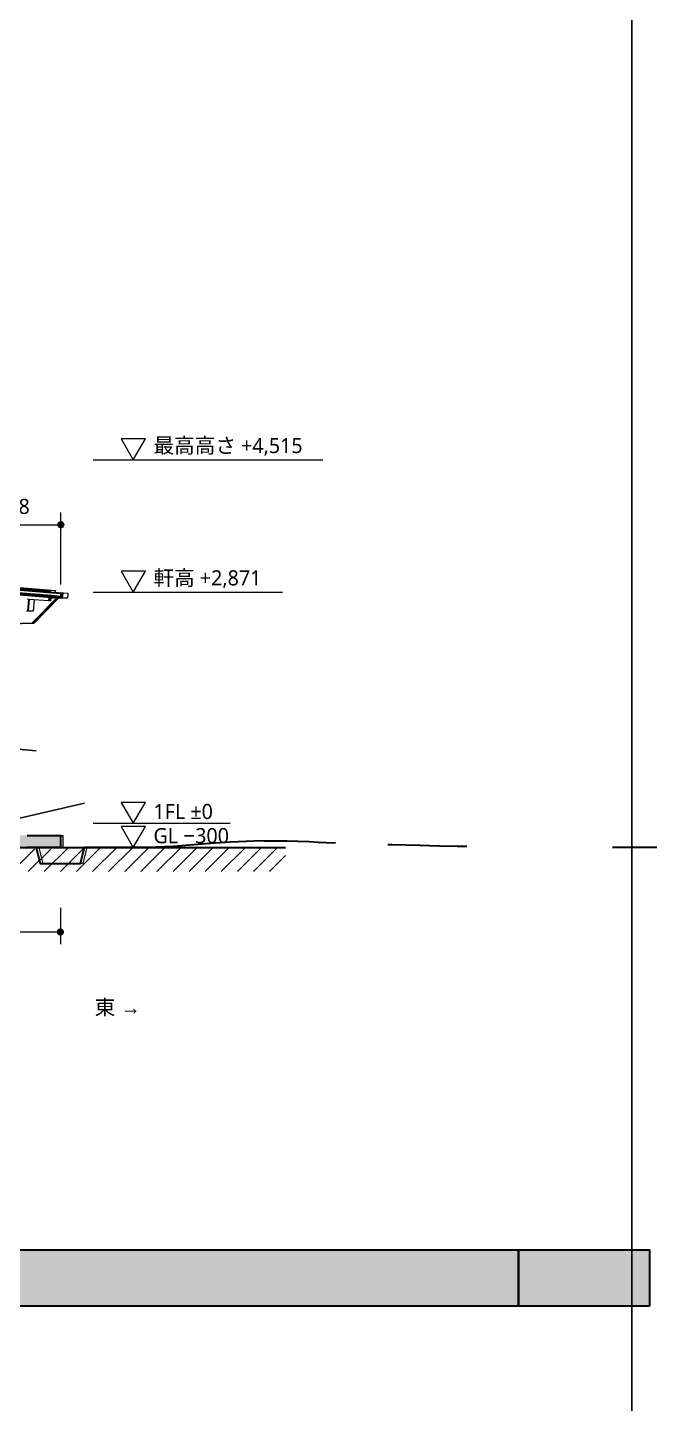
# Model space of a CAD drawing. Header units: millimetres. Extents: x 0 to 153524, y 0 to 59400.
# Drawn here: x 75592 to 83321, y 17093 to 34185 of the extents above; entities that cross this region are included whole.
import ezdxf

# ---------------------------------------------------------------- set-up
doc = ezdxf.new("R2010")
doc.units = ezdxf.units.MM
for name, color, linetype, lineweight in [('01_切断（構造・壁）', 7, 'Continuous', 35), ('04_切断（機械室などの塊）', 7, 'Continuous', 35), ('10_見えがかり', 7, 'Continuous', 13), ('15_地盤', 8, 'Continuous', 9), ('50_寸法', 3, 'Continuous', 9), ('51_高さ', 3, 'Continuous', 9), ('80_図名・縮尺・方位', 7, 'Continuous', 18), ('90_図枠', 7, 'Continuous', 25)]:
    doc.layers.add(name, color=color, linetype=linetype, lineweight=lineweight)
doc.styles.add('JP', font='NotoSansCJKjp-Regular.otf')

msp = doc.modelspace()

# ---------------------------------------------------------------- hatches: boundary and pattern name
at = {"layer": '01_切断（構造・壁）'}
for points in [[(62974, 28245), (62974, 28245), (62973, 28245), (62951, 28247), (62951, 28247), (62953, 28266), (62975, 28265), (62976, 28264), (74655, 27291), (74759, 27283), (75852, 27191), (75853, 27191), (75853, 27190), (75851, 27172), (75851, 27172), (74758, 27263), (74653, 27271)], [(74500, 24118), (74500, 24118), (74500, 24150), (74528, 24150), (74652, 24150), (74766, 24150), (74870, 24150), (74967, 24150), (75057, 24150), (75141, 24150), (75221, 24150), (75221, 24150), (75296, 24150), (75367, 24150), (75436, 24150), (75501, 24150), (75564, 24150), (75564, 24150), (75566, 24150), (75571, 24150), (75578, 24150), (75588, 24150), (75602, 24150), (75620, 24150), (75642, 24150), (75669, 24150), (75703, 24150), (75745, 24150), (75795, 24150), (75856, 24150), (75930, 24150), (76000, 24150), (76000, 24032), (76000, 24000), (75930, 24000), (75856, 24000), (75795, 24000), (75745, 24000), (75703, 24000), (75669, 24000), (75642, 24000), (75620, 24000), (75602, 24000), (75588, 24000), (75578, 24000), (75571, 24000), (75566, 24000), (75564, 24000), (75564, 24000), (75501, 24000), (75436, 24000), (75367, 24000), (75296, 24000), (75221, 24000), (75221, 24000), (75141, 24000), (75057, 24000), (74967, 24000), (74870, 24000), (74766, 24000), (74652, 24000), (74528, 24000), (74500, 24000)], [(81695, 18300), (77332, 18300), (73617, 18300), (73617, 18478), (73617, 18478), (73617, 19000), (77332, 19000), (81695, 19000), (81695, 18387)], [(83321, 18300), (82318, 18300), (81695, 18300), (81695, 18913), (81695, 19000), (82318, 19000), (83321, 19000), (83321, 18441)]]:
    msp.add_hatch(color=7, dxfattribs=at).paths.add_polyline_path(points)
at = {"layer": '50_寸法'}
for points in [[(76052, 28009), (76051, 28000), (76048, 27992), (76044, 27984), (76039, 27977), (76032, 27972), (76024, 27968), (76016, 27965), (76007, 27964), (75998, 27965), (75990, 27968), (75982, 27972), (75975, 27977), (75969, 27984), (75965, 27992), (75963, 28000), (75962, 28009), (75963, 28018), (75965, 28026), (75969, 28034), (75975, 28041), (75982, 28047), (75990, 28051), (75998, 28053), (76007, 28054), (76016, 28053), (76024, 28051), (76032, 28047), (76039, 28041), (76044, 28034), (76048, 28026), (76051, 28018)], [(76045, 22950), (76044, 22941), (76042, 22933), (76037, 22925), (76032, 22918), (76025, 22913), (76017, 22908), (76009, 22906), (76000, 22905), (75991, 22906), (75983, 22908), (75975, 22913), (75968, 22918), (75963, 22925), (75958, 22933), (75956, 22941), (75955, 22950), (75956, 22959), (75958, 22967), (75963, 22975), (75968, 22982), (75975, 22987), (75983, 22992), (75991, 22994), (76000, 22995), (76009, 22994), (76017, 22992), (76025, 22987), (76032, 22982), (76037, 22975), (76042, 22967), (76044, 22959)]]:
    msp.add_hatch(color=7, dxfattribs=at).paths.add_polyline_path(points)

# ---------------------------------------------------------------- linework, layer by layer
at = {"layer": '01_切断（構造・壁）'}
for points in [[(62761, 28198), (62756, 28199), (62661, 28207), (62662, 28212), (62667, 28270), (62761, 28262), (62767, 28262), (63497, 28201), (74607, 27275), (74607, 27275), (74607, 27275), (75889, 27168), (76007, 27159), (76006, 27153), (76002, 27095), (75884, 27105), (74601, 27212), (74601, 27212), (74601, 27212), (63491, 28137), (62761, 28198)], [(62667, 28230), (62667, 28230), (62761, 28222), (62767, 28222), (63497, 28161), (74607, 27235), (74607, 27235), (74607, 27235), (75889, 27128), (76003, 27119)], [(62974, 28245), (62974, 28245), (62973, 28245), (62951, 28247), (62951, 28247), (62953, 28266), (62975, 28265), (62976, 28264), (74655, 27291), (74759, 27283), (75852, 27191), (75853, 27191), (75853, 27190), (75851, 27172), (75851, 27172), (74758, 27263), (74653, 27271), (62974, 28245)], [(75588, 24150), (75602, 24150), (75620, 24150), (75642, 24150), (75669, 24150), (75703, 24150), (75745, 24150), (75795, 24150), (75856, 24150), (75930, 24150), (76000, 24150), (76000, 24032), (76000, 24000), (75930, 24000), (75856, 24000), (75795, 24000), (75745, 24000), (75703, 24000), (75669, 24000), (75642, 24000), (75620, 24000), (75602, 24000), (75588, 24000)], [(43500, 24000), (78800, 24000)], [(75700, 24000), (75718, 23927)], [(76268, 23873), (76300, 24000)], [(75718, 23927), (75750, 23800), (75934, 23800), (76250, 23800), (76268, 23873)], [(81695, 18300), (77332, 18300), (73617, 18300), (73617, 18478), (73617, 18478), (73617, 19000), (77332, 19000), (81695, 19000), (81695, 18387), (81695, 18300)], [(83321, 18300), (82318, 18300), (81695, 18300), (81695, 18913), (81695, 19000), (82318, 19000), (83321, 19000), (83321, 18441), (83321, 18300)]]:
    msp.add_lwpolyline(points, dxfattribs=at)
at = {"layer": '04_切断（機械室などの塊）'}
for points in [[(75646, 24000), (75700, 24000)], [(78112, 24066), (77805, 24044), (77758, 24040), (77714, 24035), (77404, 24012), (77078, 24001), (77051, 24000), (77025, 24000), (76697, 24000), (76352, 24000), (76342, 24000), (76300, 24000)], [(78531, 24080), (78465, 24081), (78403, 24077), (78112, 24066)], [(79420, 24055), (79304, 24059), (79204, 24063), (79092, 24068), (78819, 24079), (78531, 24080)], [(81053, 24010), (80931, 24012), (80711, 24016), (80587, 24020), (80471, 24023), (80121, 24031), (80071, 24033)], [(83417, 24000), (83227, 24000), (83073, 24000), (82860, 24000)]]:
    msp.add_lwpolyline(points, dxfattribs=at)
at = {"layer": '10_見えがかり'}
for points in [[(74629, 27300), (74735, 27291), (74740, 27291), (75939, 27191), (75938, 27191), (75936, 27174)], [(75855, 27192), (75868, 27191), (75866, 27174)], [(75870, 27192), (75875, 27191), (75873, 27174)], [(74663, 26755), (74997, 26767), (75646, 26788), (75952, 27097)], [(75952, 27097), (75646, 26788), (74997, 26767), (74663, 26755)], [(75593, 27085), (75606, 27084), (75593, 26935)], [(75608, 27085), (75612, 27084), (75600, 26935), (75595, 26935)], [(75674, 27076), (75662, 26935), (75605, 26935), (75602, 26935)], [(75852, 27063), (75614, 27082)], [(75973, 27095), (75669, 26788), (75649, 26788)], [(75649, 26788), (75667, 26788), (75972, 27095)], [(75977, 27095), (75673, 26788), (75672, 26788)], [(75672, 26788), (75672, 26788), (75976, 27095)], [(75856, 27105), (75852, 27063), (75852, 27063)], [(75856, 27063), (75854, 27063)], [(75860, 27105), (75856, 27063), (75856, 27063)], [(75859, 27063), (75858, 27063)], [(75863, 27104), (75860, 27063), (75859, 27063)], [(75863, 27063), (75862, 27063)], [(75867, 27104), (75864, 27063), (75863, 27063)], [(75867, 27063), (75866, 27063)], [(75871, 27104), (75868, 27063), (75867, 27063)], [(75871, 27063), (75870, 27063)], [(75875, 27103), (75871, 27063), (75871, 27063)], [(75882, 27098), (75879, 27063), (75878, 27063), (75874, 27063)], [(75875, 27177), (76094, 27159), (76088, 27095), (76026, 27095)], [(75877, 27100), (75923, 27099)], [(75924, 27099), (75877, 27100)], [(75883, 27103), (75883, 27102)], [(76009, 27160), (76022, 27159), (76017, 27095), (76004, 27095)], [(76024, 27159), (76029, 27159), (76024, 27095), (76019, 27095)], [(75593, 26935), (75581, 26935)], [(76030, 24150), (76030, 24000), (76002, 24000)], [(76002, 24150), (76030, 24150)], [(75731, 23998), (75781, 23800), (75750, 23800), (75700, 23998)], [(76331, 24000), (76281, 23800), (76250, 23800), (76300, 24000), (76331, 24000)]]:
    msp.add_lwpolyline(points, dxfattribs=at)
at = {"layer": '15_地盤'}
for points in [[(75400, 23700), (75680, 23980)], [(75600, 23700), (75880, 23980)], [(75800, 23700), (76100, 24000)], [(76000, 23700), (76300, 24000)], [(76200, 23700), (76500, 24000)], [(76400, 23700), (76700, 24000)], [(76600, 23700), (76900, 24000)], [(76800, 23700), (77100, 24000)], [(77000, 23700), (77300, 24000)], [(77200, 23700), (77500, 24000)], [(77400, 23700), (77700, 24000)], [(77600, 23700), (77900, 24000)], [(77800, 23700), (78100, 24000)], [(78000, 23700), (78300, 24000)], [(78200, 23700), (78500, 24000)], [(78400, 23700), (78700, 24000)], [(78600, 23700), (78800, 23900)]]:
    msp.add_lwpolyline(points, dxfattribs=at)
at = {"layer": '45_換気'}
for points in [[(75700, 25200), (73600, 25400), (71500, 26975), (67000, 27480), (62700, 27838), (61700, 28250), (60850, 28700), (60700, 28730)], [(76300, 24550), (74900, 24225), (74300, 23926), (59500, 23926), (59350, 24450)]]:
    msp.add_lwpolyline(points, dxfattribs=at)
at = {"layer": '50_寸法'}
for points in [[(76007, 27266), (76007, 28159)], [(74609, 28009), (76007, 28009)], [(76000, 23250), (76000, 22800)], [(45861, 22950), (76000, 22950)]]:
    msp.add_lwpolyline(points, dxfattribs=at)
at = {"layer": '51_高さ'}
for points in [[(76757, 29075), (76907, 28815), (77057, 29075), (76757, 29075)], [(76407, 28815), (79261, 28815)], [(76757, 27431), (76907, 27171), (77057, 27431), (76757, 27431)], [(76407, 27171), (78760, 27171)], [(76757, 24560), (76907, 24300), (77057, 24560), (76757, 24560)], [(76407, 24300), (78109, 24300)], [(76757, 24260), (76907, 24000), (77057, 24260), (76757, 24260)], [(76407, 24000), (78359, 24000)]]:
    msp.add_lwpolyline(points, dxfattribs=at)
at = {"layer": '90_図枠'}
msp.add_lwpolyline([(1000, 1000), (83100, 1000), (83100, 58400), (1000, 58400)], close=True, dxfattribs=at)

# ---------------------------------------------------------------- texts
at = {"layer": '50_寸法', "insert": (75308, 28109), "char_height": 187.9, "attachment_point": 8, "style": 'JP'}
msp.add_mtext('1,398', dxfattribs=at)
at = {"layer": '51_高さ', "attachment_point": 7, "style": 'JP'}
for s, insert, char_height in [('最高高さ +4,515', (77157, 28865), 187.87), ('軒高 +2,871', (77157, 27221), 187.9), ('1FL ±0', (77157, 24350), 187.9), ('GL −300', (77157, 24050), 187.9)]:
    msp.add_mtext(s, dxfattribs=dict(at, insert=insert, char_height=char_height))
at = {"layer": '80_図名・縮尺・方位', "insert": (77000, 21900), "char_height": 187.9, "attachment_point": 9, "style": 'JP'}
msp.add_mtext('東 →', dxfattribs=at)

doc.saveas('drawing.dxf')
